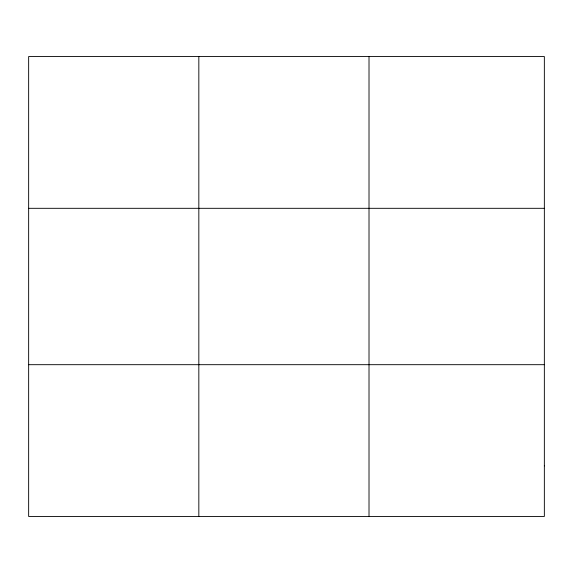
<?xml version="1.0" encoding="UTF-8"?>
<svg xmlns="http://www.w3.org/2000/svg" width="573" height="573" viewBox="0 0 573 573"><rect width="100%" height="100%" fill="white"/><g stroke="black" fill="none" stroke-linecap="round" stroke-linejoin="round"><path stroke-width="0.86" d="M198.831 516.452L198.831 56.548M369.012 516.452L369.012 56.548M28.65 208.314L544.35 208.314M28.65 364.686L544.35 364.686M544.35 465.863L544.35 516.452L28.65 516.452L28.65 56.548L544.35 56.548L544.35 465.863"/></g></svg>
